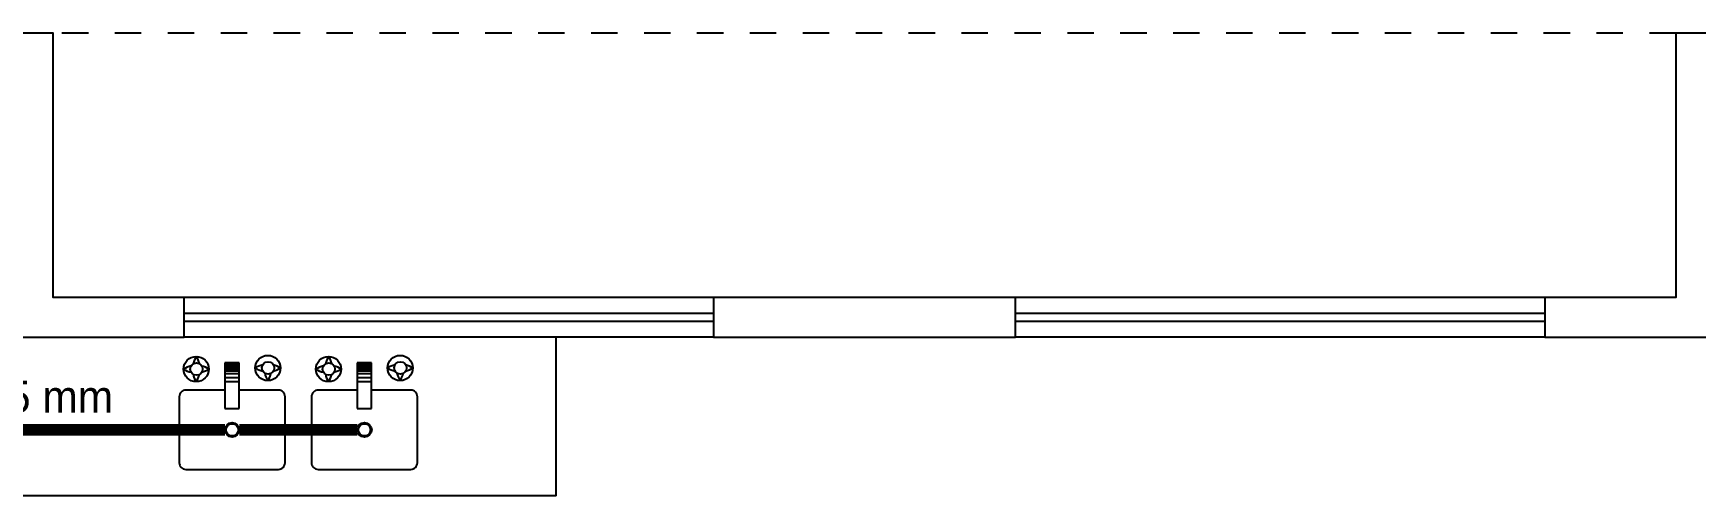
# Model space of a CAD drawing. Header units: millimetres. Extents: x 865.6 to 932.6, y 407.2 to 470.5.
# Drawn here: x 893.2 to 899.48, y 451.8 to 453.55 of the extents above; entities that cross this region are included whole.
import ezdxf

# ---------------------------------------------------------------- set-up
doc = ezdxf.new("R2010")
doc.units = ezdxf.units.MM
doc.linetypes.add('ACAD_ISO03W100', pattern=[30, 12, -18])
for name, color, linetype in [('can01', 1, 'Continuous'), ('can02', 2, 'Continuous'), ('Fios', 10, 'Continuous'), ('pena 01', 1, 'Continuous'), ('pena01', 1, 'Continuous'), ('pena02', 2, 'Continuous'), ('texto hidro', 1, 'Continuous'), ('TIGRECAD', 1, 'Continuous')]:
    doc.layers.add(name, color=color, linetype=linetype)
doc.styles.get("Standard").update_dxf_attribs({"font": 'ERASLGHT.TTF'})

msp = doc.modelspace()

# ---------------------------------------------------------------- linework, layer by layer
at = {"layer": 'can01', "const_width": 0.044}
for points in [[(892.5269, 452.0447), (893.9222, 452.0447)], [(893.9769, 452.0447), (894.4222, 452.0447)]]:
    msp.add_lwpolyline(points, dxfattribs=at)
at = {"layer": 'can02', "color": 0}
msp.add_lwpolyline([(891.2745, 452.3952), (893.7687, 452.3952), (893.7687, 452.5452), (893.2728, 452.5452), (893.2728, 453.5452), (893.1228, 453.5452), (893.1228, 452.5452), (891.2745, 452.5452)], dxfattribs=at)
for points in [[(900.052, 452.3952), (900.052, 452.5452), (899.5562, 452.5452), (899.5562, 453.5452), (899.4062, 453.5452), (899.4062, 452.5452), (898.9103, 452.5452), (898.9103, 452.3952)], [(896.9103, 452.3952), (896.9103, 452.5452), (895.7687, 452.5452), (895.7687, 452.3952)]]:
    msp.add_lwpolyline(points, close=True, dxfattribs=at)
at = {"layer": 'Fios', "color": 0}
for p, q in [((895.1745, 451.7952), (895.1745, 452.3952)), ((893.9766, 452.2982), (893.9224, 452.2982)), ((893.9224, 452.2982), (893.9224, 452.1255)), ((893.9224, 452.2967), (893.9766, 452.2967)), ((893.9224, 452.2956), (893.9766, 452.2956)), ((893.9224, 452.2933), (893.9766, 452.2933)), ((893.9224, 452.2911), (893.9766, 452.2911)), ((893.9224, 452.2874), (893.9766, 452.2874)), ((893.9224, 452.2815), (893.9766, 452.2815)), ((893.9224, 452.2748), (893.9766, 452.2748)), ((893.9766, 452.1255), (893.9766, 452.2982)), ((894.4224, 452.2982), (894.4224, 452.1255)), ((894.4766, 452.2982), (894.4224, 452.2982)), ((894.4224, 452.2967), (894.4766, 452.2967)), ((894.4224, 452.2956), (894.4766, 452.2956)), ((894.4224, 452.2933), (894.4766, 452.2933)), ((894.4224, 452.2911), (894.4766, 452.2911)), ((894.4224, 452.2874), (894.4766, 452.2874)), ((894.4224, 452.2815), (894.4766, 452.2815)), ((894.4224, 452.2748), (894.4766, 452.2748)), ((894.4766, 452.1255), (894.4766, 452.2982)), ((893.9224, 452.2678), (893.9766, 452.2678)), ((893.9224, 452.2585), (893.9766, 452.2585)), ((893.9224, 452.2433), (893.9766, 452.2433)), ((893.9224, 452.227), (893.9766, 452.227)), ((894.4224, 452.2678), (894.4766, 452.2678)), ((894.4224, 452.2585), (894.4766, 452.2585)), ((894.4224, 452.2433), (894.4766, 452.2433)), ((894.4224, 452.227), (894.4766, 452.227)), ((893.7495, 452.1702), (893.7495, 451.9202)), ((893.9224, 452.1952), (893.7745, 452.1952)), ((894.1245, 452.1952), (893.9766, 452.1952)), ((894.1495, 451.9202), (894.1495, 452.1702)), ((894.2495, 452.1702), (894.2495, 451.9202)), ((894.4224, 452.1952), (894.2745, 452.1952)), ((894.6245, 452.1952), (894.4766, 452.1952)), ((894.6495, 451.9202), (894.6495, 452.1702)), ((893.9224, 452.1255), (893.9766, 452.1255)), ((894.4224, 452.1255), (894.4766, 452.1255)), ((893.7745, 451.8952), (894.1245, 451.8952)), ((894.2745, 451.8952), (894.6245, 451.8952)), ((895.1745, 451.7952), (891.2745, 451.7952))]:
    msp.add_line(p, q, dxfattribs=at)
for centre, radius in [((893.8138, 452.2747), 0.0477), ((893.8147, 452.2748), 0.0233), ((894.0845, 452.2787), 0.0477), ((894.0853, 452.2789), 0.0233), ((894.3138, 452.2747), 0.0477), ((894.3147, 452.2748), 0.0233), ((894.5845, 452.2787), 0.0477), ((894.5853, 452.2789), 0.0233)]:
    msp.add_circle(centre, radius, dxfattribs=at)
for centre, radius, start, end in [((893.8138, 452.2017), 0.0871, 102.68337, 123.16312), ((893.8138, 452.3476), 0.0871, 236.83688, 257.49214), ((893.8871, 452.2738), 0.0871, 146.18121, 166.17978), ((893.7412, 452.2755), 0.0871, 13.01879, 32.50746), ((893.8138, 452.3476), 0.0871, 283.87427, 303.16312), ((893.8138, 452.2017), 0.0871, 56.83688, 75.95713), ((894.0845, 452.2058), 0.0871, 102.68337, 123.16312), ((894.0845, 452.3517), 0.0871, 236.83688, 257.49214), ((894.0845, 452.3517), 0.0871, 283.87427, 303.16312), ((894.0845, 452.2058), 0.0871, 56.83688, 75.95713), ((894.3138, 452.2017), 0.0871, 102.68337, 123.16312), ((894.3138, 452.3476), 0.0871, 236.83688, 257.49214), ((894.3871, 452.2738), 0.0871, 146.18121, 166.17978), ((894.2412, 452.2755), 0.0871, 13.01879, 32.50746), ((894.3138, 452.3476), 0.0871, 283.87427, 303.16312), ((894.3138, 452.2017), 0.0871, 56.83688, 75.95713), ((894.5845, 452.2058), 0.0871, 102.68337, 123.16312), ((894.5845, 452.3517), 0.0871, 236.83688, 257.49214), ((894.5845, 452.3517), 0.0871, 283.87427, 303.16312), ((894.5845, 452.2058), 0.0871, 56.83688, 75.95713), ((893.8871, 452.2738), 0.0871, 192.19895, 212.50746), ((893.7412, 452.2755), 0.0871, 326.18121, 345.97518), ((894.1577, 452.2779), 0.0871, 192.19895, 212.50746), ((894.0119, 452.2796), 0.0871, 326.18121, 345.97518), ((894.3871, 452.2738), 0.0871, 192.19895, 212.50746), ((894.2412, 452.2755), 0.0871, 326.18121, 345.97518), ((894.6577, 452.2779), 0.0871, 192.19895, 212.50746), ((894.5119, 452.2796), 0.0871, 326.18121, 345.97518), ((893.7745, 452.1702), 0.025, 89.99996, 180.00004), ((894.1245, 452.1702), 0.025, 359.99996, 90.00004), ((894.2745, 452.1702), 0.025, 89.99996, 180.00004), ((894.6245, 452.1702), 0.025, 359.99996, 90.00004), ((893.7745, 451.9202), 0.025, 179.99996, 270.00004), ((894.1245, 451.9202), 0.025, 269.99996, 0.00004), ((894.2745, 451.9202), 0.025, 179.99996, 270.00004), ((894.6245, 451.9202), 0.025, 269.99996, 0.00004)]:
    msp.add_arc(centre, radius, start, end, dxfattribs=at)
at = {"layer": 'pena 01', "color": 0, "linetype": 'ACAD_ISO03W100', "ltscale": 0.005}
msp.add_line((899.4062, 453.5452), (893.2728, 453.5452), dxfattribs=at)
at = {"layer": 'pena01', "color": 0}
for p, q in [((895.7687, 452.5452), (893.7687, 452.5452)), ((898.9103, 452.5452), (896.9103, 452.5452)), ((895.7687, 452.3952), (893.7687, 452.3952)), ((898.9103, 452.3952), (896.9103, 452.3952))]:
    msp.add_line(p, q, dxfattribs=at)
at = {"layer": 'pena02', "color": 0}
for p, q in [((895.7687, 452.4852), (893.7687, 452.4852)), ((898.9103, 452.4852), (896.9103, 452.4852)), ((895.7687, 452.4552), (893.7687, 452.4552)), ((898.9103, 452.4552), (896.9103, 452.4552))]:
    msp.add_line(p, q, dxfattribs=at)
at = {"layer": 'TIGRECAD'}
for centre, radius in [((893.9495, 452.0447), 0.0274), ((893.9495, 452.0447), 0.0274), ((893.9495, 452.0447), 0.0256), ((893.9495, 452.0447), 0.0256), ((893.9495, 452.0447), 0.0228), ((893.9495, 452.0447), 0.0228), ((893.9495, 452.0447), 0.0228), ((894.4495, 452.0447), 0.0274), ((894.4495, 452.0447), 0.0274), ((894.4495, 452.0447), 0.0256), ((894.4495, 452.0447), 0.0256), ((894.4495, 452.0447), 0.0228), ((894.4495, 452.0447), 0.0228), ((894.4495, 452.0447), 0.0228)]:
    msp.add_circle(centre, radius, dxfattribs=at)

# ---------------------------------------------------------------- texts
at = {"layer": 'texto hidro', "insert": (893.0093, 452.2303), "char_height": 0.12, "width": 11.620401, "attachment_point": 1}
msp.add_mtext('{\\fEras Demi ITC|b0|i0|c0|p34;75 mm}', dxfattribs=at)

doc.saveas('drawing.dxf')
